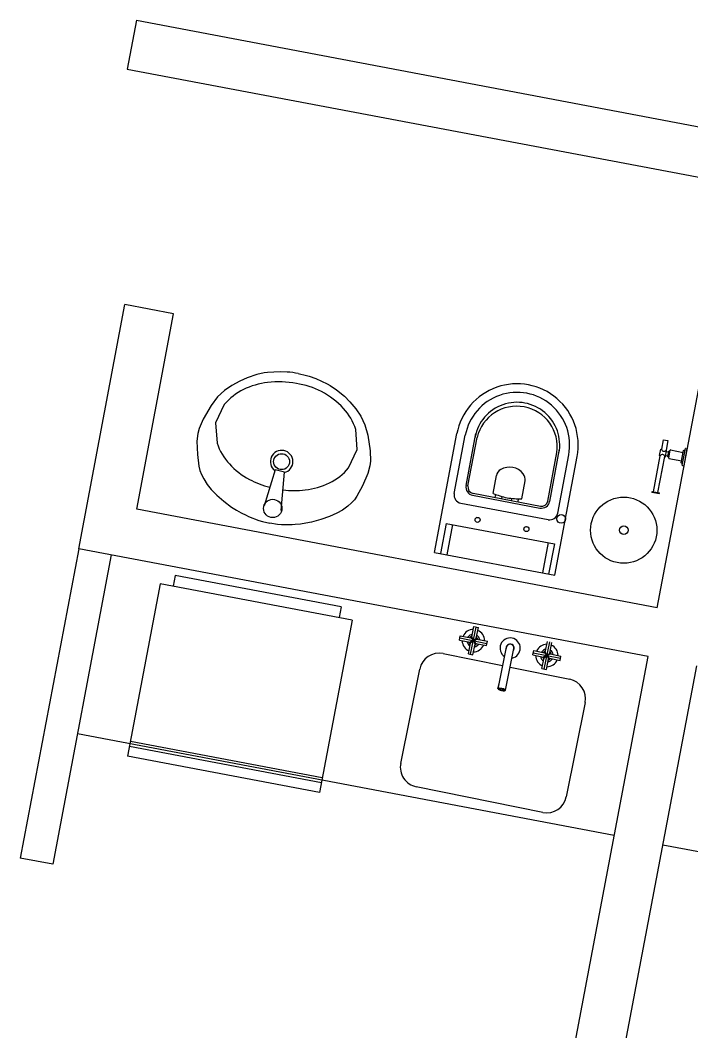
# Model space of a CAD drawing. Header units: inches. Extents: x -18604 to 2753, y -9056 to 3482.
# Drawn here: x -1060.7 to -857.9, y -4356.8 to -4051.5 of the extents above; entities that cross this region are included whole.
import ezdxf

# ---------------------------------------------------------------- set-up
doc = ezdxf.new("R2010")
doc.units = ezdxf.units.IN
doc.linetypes.add('CONTINU', pattern=[0])
for name, color, linetype in [('Linha Fina', 253, 'Continuous'), ('MOVEIS', 2, 'Continuous'), ('Parede', 6, 'Continuous'), ('Parede Baixo', 4, 'Continuous')]:
    doc.layers.add(name, color=color, linetype=linetype)

msp = doc.modelspace()

# ---------------------------------------------------------------- linework, layer by layer
at = {"layer": 'Linha Fina'}
for p, q in [((-866.48, -4178.13, -1754.51), (-867.03, -4181.02, -1754.51)), ((-865.11, -4178.39, -1754.51), (-865.65, -4181.28, -1754.51)), ((-865.11, -4178.39, -1754.51), (-865.65, -4181.28, -1754.51)), ((-867.59, -4182.9, -1754.51), (-867.24, -4181.03, -1754.51)), ((-867.18, -4180.99, -1754.51), (-867.03, -4181.02, -1754.51)), ((-865.82, -4183.23, -1754.51), (-865.47, -4181.37, -1754.51)), ((-865.7, -4182.87, -1754.51), (-865.06, -4183, -1754.51)), ((-865.65, -4181.28, -1754.51), (-865.51, -4181.31, -1754.51)), ((-865.49, -4181.74, -1754.51), (-864.85, -4181.87, -1754.51)), ((-865.11, -4183.27, -1754.51), (-864.8, -4181.6, -1754.51)), ((-864.84, -4183.72, -1754.51), (-864.38, -4181.27, -1754.51)), ((-864.74, -4181.56, -1754.51), (-864.49, -4181.6, -1754.51)), ((-864.32, -4181.23, -1754.51), (-860.44, -4181.96, -1754.51)), ((-861.03, -4185.11, -1754.51), (-860.33, -4181.37, -1754.51)), ((-860.76, -4185.82, -1754.51), (-859.81, -4180.81, -1754.51)), ((-860.27, -4181.33, -1754.51), (-859.98, -4181.39, -1754.51)), ((-860.18, -4185.98, -1754.51), (-859.22, -4180.87, -1754.51)), ((-859.76, -4180.77, -1754.51), (-859.22, -4180.87, -1754.51)), ((-869.45, -4193.83, -1754.51), (-867.4, -4182.99, -1754.51)), ((-868.08, -4194.09, -1754.51), (-866.03, -4183.25, -1754.51)), ((-867.55, -4182.96, -1754.51), (-867.4, -4182.99, -1754.51)), ((-866.03, -4183.25, -1754.51), (-865.88, -4183.27, -1754.51)), ((-865.08, -4183.32, -1754.51), (-864.83, -4183.37, -1754.51)), ((-864.8, -4183.78, -1754.51), (-860.92, -4184.52, -1754.51)), ((-860.99, -4185.16, -1754.51), (-860.7, -4185.22, -1754.51)), ((-860.72, -4185.88, -1754.51), (-860.18, -4185.98, -1754.51)), ((-866.93, -4188, -1754.51), (-866.71, -4186.87, -1754.51)), ((-869.93, -4193.97, -1754.51), (-869.88, -4193.75, -1754.51)), ((-869.93, -4193.97, -1754.51), (-867.64, -4194.4, -1754.51)), ((-869.88, -4193.75, -1754.51), (-867.6, -4194.18, -1754.51)), ((-867.64, -4194.4, -1754.51), (-867.6, -4194.18, -1754.51)), ((-922.02, -4201.8, -1754.51), (-922.86, -4201.64, -1754.51)), ((-907.28, -4204.59, -1754.51), (-908.13, -4204.43, -1754.51))]:
    msp.add_line(p, q, dxfattribs=at)
at = {"layer": 'Linha Fina', "linetype": 'CONTINU'}
for p in [(-866.48, -4178.13, -1754.51), (-865.21, -4178.37, -1754.51)]:
    msp.add_line(p, (-865.11, -4178.39, -1754.51), dxfattribs=at)
at = {"layer": 'Linha Fina', "color": 253, "lineweight": 0}
for p, q in [((-869.45, -4193.83, -1754.51), (-869.04, -4191.67, -1754.51)), ((-867.67, -4191.93, -1754.51), (-868.08, -4194.09, -1754.51)), ((-869.93, -4193.97, -1754.51), (-869.88, -4193.75, -1754.51)), ((-867.64, -4194.4, -1754.51), (-869.93, -4193.97, -1754.51)), ((-869.88, -4193.75, -1754.51), (-869.45, -4193.83, -1754.51)), ((-868.08, -4194.09, -1754.51), (-867.6, -4194.18, -1754.51)), ((-867.6, -4194.18, -1754.51), (-867.64, -4194.4, -1754.51))]:
    msp.add_line(p, q, dxfattribs=at)
at = {"layer": 'Linha Fina'}
for radius in [10, 1.31]:
    msp.add_circle((-878.42, -4205.45, -1754.51), radius, dxfattribs=at)
for centre, radius, start, end in [((-867.54, -4182.91, -1754.51), 0.05, 169.2862, 259.2862), ((-866.76, -4183.35, -1754.51), 0.74, 8.212, 150.3605), ((-867.19, -4181.04, -1754.51), 0.05, 79.2862, 169.2862), ((-866.3, -4180.91, -1754.51), 0.74, 188.212, 330.3605), ((-865.71, -4182.92, -1754.51), 0.05, 79.2862, 169.2862), ((-865.48, -4181.7, -1754.51), 0.05, 169.2862, 259.2862), ((-865.52, -4181.36, -1754.51), 0.05, 349.2862, 79.2862), ((-864.75, -4181.6, -1754.51), 0.05, 79.2862, 169.2862), ((-864.5, -4181.65, -1754.51), 0.05, 349.2862, 79.2862), ((-864.33, -4181.28, -1754.51), 0.05, 79.2862, 169.2862), ((-860.28, -4181.38, -1754.51), 0.05, 79.2862, 169.2862), ((-859.97, -4181.34, -1754.51), 0.05, 259.2862, 349.2862), ((-859.77, -4180.82, -1754.51), 0.05, 79.2862, 169.2862), ((-865.87, -4183.22, -1754.51), 0.05, 259.2862, 349.2862), ((-865.06, -4183.27, -1754.51), 0.05, 169.2862, 259.2862), ((-864.79, -4183.73, -1754.51), 0.05, 169.2862, 259.2862), ((-864.82, -4183.32, -1754.51), 0.05, 259.2862, 349.2862), ((-860.99, -4185.12, -1754.51), 0.05, 169.2862, 259.2862), ((-860.71, -4185.83, -1754.51), 0.05, 169.2862, 259.2862), ((-860.71, -4185.27, -1754.51), 0.05, 349.2862, 79.2862)]:
    msp.add_arc(centre, radius, start, end, dxfattribs=at)
at = {"layer": 'MOVEIS'}
for p, q in [((-935.61, -4212.17, -1754.51), (-928.83, -4176.31, -1754.51)), ((-929.6, -4194.37, -1754.51), (-926.27, -4176.79, -1754.51)), ((-926.05, -4191.99, -1754.51), (-923.07, -4176.24, -1754.51)), ((-925.46, -4192.1, -1754.51), (-922.69, -4177.47, -1754.51)), ((-901.38, -4196.66, -1754.51), (-898.61, -4182.02, -1754.51)), ((-900.79, -4196.77, -1754.51), (-897.81, -4181.02, -1754.51)), ((-898.35, -4200.28, -1754.51), (-895.03, -4182.7, -1754.51)), ((-899.26, -4219.05, -1754.51), (-892.47, -4183.18, -1754.51)), ((-983.7, -4187.23, -1754.51), (-987.06, -4198.07, -1754.51)), ((-980.9, -4187.89, -1754.51), (-983.7, -4187.23, -1754.51)), ((-981.86, -4199.46, -1754.51), (-980.9, -4187.89, -1754.51)), ((-917.89, -4194.34, -1754.51), (-916.87, -4188.96, -1754.51)), ((-909.24, -4195.97, -1754.51), (-908.22, -4190.59, -1754.51)), ((-924.05, -4194.91, -1754.51), (-903.71, -4198.76, -1754.51)), ((-923.94, -4194.32, -1754.51), (-903.6, -4198.17, -1754.51)), ((-917.21, -4195.6, -1754.51), (-917.04, -4194.67, -1754.51)), ((-927.61, -4197.29, -1754.51), (-901.28, -4202.27, -1754.51)), ((-915.25, -4195.97, -1754.51), (-915.12, -4195.3, -1754.51)), ((-912.3, -4196.53, -1754.51), (-912.17, -4195.85, -1754.51)), ((-910.33, -4196.9, -1754.51), (-910.16, -4195.97, -1754.51)), ((-932.04, -4203.38, -1754.51), (-933.77, -4212.52, -1754.51)), ((-932.04, -4203.38, -1754.51), (-899.38, -4209.56, -1754.51)), ((-930.15, -4203.74, -1754.51), (-931.88, -4212.88, -1754.51)), ((-901.26, -4209.2, -1754.51), (-902.99, -4218.34, -1754.51)), ((-899.38, -4209.56, -1754.51), (-901.11, -4218.7, -1754.51)), ((-935.61, -4212.17, -1754.51), (-899.26, -4219.05, -1754.51)), ((-1013.87, -4219.1, -1691.07), (-1014.49, -4222.34, -1691.07)), ((-963.76, -4228.58, -1691.07), (-1013.87, -4219.1, -1691.07)), ((-1018.42, -4221.6, -1691.07), (-1028.27, -4273.67, -1691.07)), ((-960.45, -4232.57, -1691.07), (-1018.42, -4221.6, -1691.07)), ((-963.76, -4228.58, -1691.07), (-964.38, -4231.82, -1691.07)), ((-960.45, -4232.57, -1691.07), (-970.3, -4284.64, -1691.07)), ((-924.66, -4242.9, -1754.51), (-923, -4234.68, -1754.51)), ((-924.31, -4237.76, -1754.51), (-923.66, -4234.55, -1754.51)), ((-923.66, -4234.55, -1754.51), (-922.33, -4234.81, -1754.51)), ((-922.98, -4238.03, -1754.51), (-922.33, -4234.81, -1754.51)), ((-928.07, -4238.62, -1754.51), (-927.8, -4237.29, -1754.51)), ((-927.8, -4237.29, -1754.51), (-924.58, -4237.94, -1754.51)), ((-924.31, -4237.76, -1754.51), (-923.83, -4238.79, -1754.51)), ((-928.07, -4238.62, -1754.51), (-924.85, -4239.27, -1754.51)), ((-927.93, -4237.96, -1754.51), (-919.72, -4239.62, -1754.51)), ((-925.32, -4242.76, -1754.51), (-924.67, -4239.54, -1754.51)), ((-924.84, -4239.27, -1754.51), (-924.85, -4239.27, -1754.51)), ((-924.83, -4239.26, -1754.51), (-924.84, -4239.27, -1754.51)), ((-924.81, -4239.25, -1754.51), (-924.83, -4239.26, -1754.51)), ((-924.78, -4239.24, -1754.51), (-924.81, -4239.25, -1754.51)), ((-924.75, -4239.23, -1754.51), (-924.78, -4239.24, -1754.51)), ((-924.71, -4239.21, -1754.51), (-924.75, -4239.23, -1754.51)), ((-924.7, -4239.2, -1754.51), (-924.71, -4239.21, -1754.51)), ((-924.71, -4239.21, -1754.51), (-924.71, -4239.21, -1754.51)), ((-924.69, -4239.2, -1754.51), (-924.7, -4239.2, -1754.51)), ((-924.65, -4239.18, -1754.51), (-924.69, -4239.2, -1754.51)), ((-924.67, -4239.54, -1754.51), (-922.98, -4238.03, -1754.51)), ((-924.6, -4239.16, -1754.51), (-924.65, -4239.18, -1754.51)), ((-924.55, -4239.13, -1754.51), (-924.6, -4239.16, -1754.51)), ((-924.58, -4237.94, -1754.51), (-923.83, -4238.79, -1754.51)), ((-924.54, -4239.13, -1754.51), (-924.55, -4239.13, -1754.51)), ((-924.55, -4239.13, -1754.51), (-924.55, -4239.13, -1754.51)), ((-924.48, -4239.1, -1754.51), (-924.54, -4239.13, -1754.51)), ((-924.54, -4239.13, -1754.51), (-924.54, -4239.13, -1754.51)), ((-924.42, -4239.07, -1754.51), (-924.48, -4239.1, -1754.51)), ((-924.36, -4239.04, -1754.51), (-924.42, -4239.07, -1754.51)), ((-924.35, -4239.04, -1754.51), (-924.36, -4239.04, -1754.51)), ((-924.34, -4239.03, -1754.51), (-924.35, -4239.03, -1754.51)), ((-924.35, -4239.03, -1754.51), (-924.35, -4239.04, -1754.51)), ((-924.28, -4239.01, -1754.51), (-924.34, -4239.03, -1754.51)), ((-924.23, -4238.98, -1754.51), (-924.28, -4239.01, -1754.51)), ((-924.17, -4238.95, -1754.51), (-924.23, -4238.98, -1754.51)), ((-924.15, -4238.94, -1754.51), (-924.17, -4238.95, -1754.51)), ((-924.12, -4238.93, -1754.51), (-924.15, -4238.94, -1754.51)), ((-924.09, -4238.91, -1754.51), (-924.12, -4238.93, -1754.51)), ((-924, -4238.87, -1754.51), (-924.09, -4238.91, -1754.51)), ((-923.92, -4238.83, -1754.51), (-924, -4238.87, -1754.51)), ((-923.99, -4243.03, -1754.51), (-923.34, -4239.81, -1754.51)), ((-923.83, -4238.79, -1754.51), (-923.92, -4238.83, -1754.51)), ((-923.83, -4238.79, -1754.51), (-923.74, -4238.75, -1754.51)), ((-923.76, -4238.86, -1754.51), (-923.83, -4238.79, -1754.51)), ((-923.83, -4238.79, -1754.51), (-923.78, -4238.88, -1754.51)), ((-923.78, -4238.88, -1754.51), (-923.74, -4238.96, -1754.51)), ((-923.7, -4238.93, -1754.51), (-923.76, -4238.86, -1754.51)), ((-923.74, -4238.75, -1754.51), (-923.65, -4238.7, -1754.51)), ((-923.74, -4238.96, -1754.51), (-923.7, -4239.05, -1754.51)), ((-923.63, -4239.01, -1754.51), (-923.7, -4238.93, -1754.51)), ((-923.7, -4239.05, -1754.51), (-923.69, -4239.08, -1754.51)), ((-923.69, -4239.08, -1754.51), (-923.67, -4239.11, -1754.51)), ((-923.67, -4239.11, -1754.51), (-923.66, -4239.14, -1754.51)), ((-923.66, -4239.14, -1754.51), (-923.63, -4239.19, -1754.51)), ((-923.65, -4238.7, -1754.51), (-923.56, -4238.66, -1754.51)), ((-923.61, -4239.03, -1754.51), (-923.63, -4239.01, -1754.51)), ((-923.63, -4239.19, -1754.51), (-923.61, -4239.24, -1754.51)), ((-923.59, -4239.05, -1754.51), (-923.61, -4239.03, -1754.51)), ((-923.61, -4239.24, -1754.51), (-923.58, -4239.3, -1754.51)), ((-923.57, -4239.07, -1754.51), (-923.59, -4239.05, -1754.51)), ((-923.58, -4239.3, -1754.51), (-923.58, -4239.31, -1754.51)), ((-923.58, -4239.31, -1754.51), (-923.58, -4239.31, -1754.51)), ((-923.58, -4239.31, -1754.51), (-923.57, -4239.32, -1754.51)), ((-923.53, -4239.12, -1754.51), (-923.57, -4239.07, -1754.51)), ((-923.57, -4239.32, -1754.51), (-923.54, -4239.38, -1754.51)), ((-923.56, -4238.66, -1754.51), (-923.53, -4238.65, -1754.51)), ((-923.54, -4239.38, -1754.51), (-923.52, -4239.44, -1754.51)), ((-923.53, -4238.65, -1754.51), (-923.51, -4238.64, -1754.51)), ((-923.49, -4239.17, -1754.51), (-923.53, -4239.12, -1754.51)), ((-923.52, -4239.44, -1754.51), (-923.49, -4239.5, -1754.51)), ((-923.51, -4238.64, -1754.51), (-923.48, -4238.62, -1754.51)), ((-923.45, -4239.21, -1754.51), (-923.49, -4239.17, -1754.51)), ((-923.49, -4239.5, -1754.51), (-923.49, -4239.5, -1754.51)), ((-923.49, -4239.5, -1754.51), (-923.48, -4239.51, -1754.51)), ((-923.48, -4238.62, -1754.51), (-923.42, -4238.6, -1754.51)), ((-923.48, -4239.51, -1754.51), (-923.48, -4239.51, -1754.51)), ((-923.48, -4239.51, -1754.51), (-923.46, -4239.56, -1754.51)), ((-923.46, -4239.56, -1754.51), (-923.44, -4239.61, -1754.51)), ((-923.44, -4239.22, -1754.51), (-923.45, -4239.21, -1754.51)), ((-923.43, -4239.23, -1754.51), (-923.44, -4239.22, -1754.51)), ((-923.44, -4239.22, -1754.51), (-923.44, -4239.22, -1754.51)), ((-923.44, -4239.61, -1754.51), (-923.41, -4239.65, -1754.51)), ((-923.39, -4239.28, -1754.51), (-923.43, -4239.23, -1754.51)), ((-923.42, -4238.6, -1754.51), (-923.37, -4238.57, -1754.51)), ((-923.41, -4239.65, -1754.51), (-923.41, -4239.66, -1754.51)), ((-923.41, -4239.66, -1754.51), (-923.41, -4239.67, -1754.51)), ((-923.41, -4239.67, -1754.51), (-923.41, -4239.67, -1754.51)), ((-923.41, -4239.67, -1754.51), (-923.39, -4239.71, -1754.51)), ((-923.34, -4239.33, -1754.51), (-923.39, -4239.28, -1754.51)), ((-923.39, -4239.71, -1754.51), (-923.37, -4239.74, -1754.51)), ((-923.37, -4238.57, -1754.51), (-923.32, -4238.54, -1754.51)), ((-923.37, -4239.74, -1754.51), (-923.36, -4239.77, -1754.51)), ((-923.36, -4239.77, -1754.51), (-923.35, -4239.79, -1754.51)), ((-923.35, -4239.79, -1754.51), (-923.34, -4239.8, -1754.51)), ((-923.3, -4239.38, -1754.51), (-923.34, -4239.33, -1754.51)), ((-923.34, -4239.8, -1754.51), (-923.34, -4239.81, -1754.51)), ((-923.32, -4238.54, -1754.51), (-923.31, -4238.54, -1754.51)), ((-923.31, -4238.54, -1754.51), (-923.3, -4238.54, -1754.51)), ((-923.3, -4238.54, -1754.51), (-923.29, -4238.53, -1754.51)), ((-923.29, -4239.39, -1754.51), (-923.3, -4239.38, -1754.51)), ((-923.3, -4239.38, -1754.51), (-923.3, -4239.38, -1754.51)), ((-923.3, -4239.38, -1754.51), (-923.3, -4239.38, -1754.51)), ((-923.29, -4238.53, -1754.51), (-923.23, -4238.5, -1754.51)), ((-923.26, -4239.43, -1754.51), (-923.29, -4239.39, -1754.51)), ((-923.22, -4239.47, -1754.51), (-923.26, -4239.43, -1754.51)), ((-923.23, -4238.5, -1754.51), (-923.17, -4238.48, -1754.51)), ((-923.19, -4239.5, -1754.51), (-923.22, -4239.47, -1754.51)), ((-923.18, -4239.51, -1754.51), (-923.19, -4239.5, -1754.51)), ((-923.17, -4239.52, -1754.51), (-923.18, -4239.51, -1754.51)), ((-923.18, -4239.51, -1754.51), (-923.18, -4239.51, -1754.51)), ((-923.17, -4238.48, -1754.51), (-923.11, -4238.45, -1754.51)), ((-923.15, -4239.55, -1754.51), (-923.17, -4239.52, -1754.51)), ((-923.13, -4239.57, -1754.51), (-923.15, -4239.55, -1754.51)), ((-923.11, -4239.6, -1754.51), (-923.13, -4239.57, -1754.51)), ((-923.11, -4238.45, -1754.51), (-923.11, -4238.44, -1754.51)), ((-923.11, -4238.44, -1754.51), (-923.1, -4238.44, -1754.51)), ((-923.11, -4238.45, -1754.51), (-923.11, -4238.45, -1754.51)), ((-923.09, -4239.62, -1754.51), (-923.11, -4239.6, -1754.51)), ((-923.1, -4238.44, -1754.51), (-923.05, -4238.42, -1754.51)), ((-923.08, -4239.63, -1754.51), (-923.09, -4239.62, -1754.51)), ((-923.07, -4239.63, -1754.51), (-923.08, -4239.63, -1754.51)), ((-923.07, -4239.63, -1754.51), (-919.85, -4240.28, -1754.51)), ((-923.05, -4238.42, -1754.51), (-923.01, -4238.4, -1754.51)), ((-923.01, -4238.4, -1754.51), (-922.96, -4238.37, -1754.51)), ((-922.96, -4238.37, -1754.51), (-922.95, -4238.37, -1754.51)), ((-922.95, -4238.37, -1754.51), (-922.95, -4238.37, -1754.51)), ((-922.95, -4238.37, -1754.51), (-922.94, -4238.37, -1754.51)), ((-922.94, -4238.37, -1754.51), (-922.91, -4238.35, -1754.51)), ((-922.91, -4238.35, -1754.51), (-922.87, -4238.33, -1754.51)), ((-922.87, -4238.33, -1754.51), (-922.85, -4238.32, -1754.51)), ((-922.85, -4238.32, -1754.51), (-922.83, -4238.31, -1754.51)), ((-922.83, -4238.31, -1754.51), (-922.81, -4238.3, -1754.51)), ((-922.81, -4238.3, -1754.51), (-922.8, -4238.3, -1754.51)), ((-922.8, -4238.3, -1754.51), (-919.58, -4238.95, -1754.51)), ((-919.85, -4240.28, -1754.51), (-919.58, -4238.95, -1754.51)), ((-916.39, -4253.3, -1754.51), (-913.85, -4240.72, -1754.51)), ((-902.45, -4247.38, -1754.51), (-900.79, -4239.16, -1754.51)), ((-902.11, -4242.25, -1754.51), (-901.46, -4239.03, -1754.51)), ((-900.78, -4242.52, -1754.51), (-900.13, -4239.3, -1754.51)), ((-932.97, -4242.7, -1817.95), (-915, -4246.33, -1817.95)), ((-925.32, -4242.76, -1754.51), (-923.99, -4243.03, -1754.51)), ((-914.11, -4253.76, -1754.51), (-911.57, -4241.19, -1754.51)), ((-905.87, -4243.11, -1754.51), (-905.6, -4241.78, -1754.51)), ((-905.87, -4243.11, -1754.51), (-902.65, -4243.76, -1754.51)), ((-905.73, -4242.44, -1754.51), (-897.52, -4244.1, -1754.51)), ((-905.6, -4241.78, -1754.51), (-902.38, -4242.43, -1754.51)), ((-902.64, -4243.76, -1754.51), (-902.65, -4243.76, -1754.51)), ((-902.63, -4243.75, -1754.51), (-902.64, -4243.76, -1754.51)), ((-902.6, -4243.74, -1754.51), (-902.63, -4243.75, -1754.51)), ((-902.58, -4243.72, -1754.51), (-902.6, -4243.74, -1754.51)), ((-902.54, -4243.71, -1754.51), (-902.58, -4243.72, -1754.51)), ((-902.51, -4243.69, -1754.51), (-902.54, -4243.71, -1754.51)), ((-902.5, -4243.69, -1754.51), (-902.51, -4243.69, -1754.51)), ((-902.49, -4243.68, -1754.51), (-902.5, -4243.69, -1754.51)), ((-902.5, -4243.69, -1754.51), (-902.5, -4243.69, -1754.51)), ((-902.45, -4243.66, -1754.51), (-902.49, -4243.68, -1754.51)), ((-902.47, -4244.02, -1754.51), (-900.78, -4242.52, -1754.51)), ((-902.4, -4243.64, -1754.51), (-902.45, -4243.66, -1754.51)), ((-902.35, -4243.62, -1754.51), (-902.4, -4243.64, -1754.51)), ((-902.38, -4242.43, -1754.51), (-901.62, -4243.27, -1754.51)), ((-902.34, -4243.61, -1754.51), (-902.35, -4243.62, -1754.51)), ((-902.28, -4243.58, -1754.51), (-902.34, -4243.61, -1754.51)), ((-902.34, -4243.61, -1754.51), (-902.34, -4243.61, -1754.51)), ((-902.34, -4243.61, -1754.51), (-902.34, -4243.61, -1754.51)), ((-902.22, -4243.55, -1754.51), (-902.28, -4243.58, -1754.51)), ((-902.16, -4243.53, -1754.51), (-902.22, -4243.55, -1754.51)), ((-902.15, -4243.52, -1754.51), (-902.16, -4243.53, -1754.51)), ((-902.14, -4243.52, -1754.51), (-902.15, -4243.52, -1754.51)), ((-902.13, -4243.51, -1754.51), (-902.14, -4243.52, -1754.51)), ((-902.08, -4243.49, -1754.51), (-902.13, -4243.51, -1754.51)), ((-902.11, -4242.25, -1754.51), (-901.14, -4244.29, -1754.51)), ((-902.03, -4243.46, -1754.51), (-902.08, -4243.49, -1754.51)), ((-901.97, -4243.44, -1754.51), (-902.03, -4243.46, -1754.51)), ((-901.94, -4243.42, -1754.51), (-901.97, -4243.44, -1754.51)), ((-901.92, -4243.41, -1754.51), (-901.94, -4243.42, -1754.51)), ((-901.89, -4243.4, -1754.51), (-901.92, -4243.41, -1754.51)), ((-901.8, -4243.36, -1754.51), (-901.89, -4243.4, -1754.51)), ((-901.71, -4243.31, -1754.51), (-901.8, -4243.36, -1754.51)), ((-901.62, -4243.27, -1754.51), (-901.71, -4243.31, -1754.51)), ((-901.62, -4243.27, -1754.51), (-900.6, -4242.78, -1754.51)), ((-901.56, -4243.34, -1754.51), (-901.62, -4243.27, -1754.51)), ((-901.49, -4243.42, -1754.51), (-901.56, -4243.34, -1754.51)), ((-901.43, -4243.49, -1754.51), (-901.49, -4243.42, -1754.51)), ((-901.41, -4243.51, -1754.51), (-901.43, -4243.49, -1754.51)), ((-901.39, -4243.54, -1754.51), (-901.41, -4243.51, -1754.51)), ((-901.37, -4243.56, -1754.51), (-901.39, -4243.54, -1754.51)), ((-901.33, -4243.6, -1754.51), (-901.37, -4243.56, -1754.51)), ((-901.29, -4243.65, -1754.51), (-901.33, -4243.6, -1754.51)), ((-901.25, -4243.69, -1754.51), (-901.29, -4243.65, -1754.51)), ((-901.24, -4243.7, -1754.51), (-901.25, -4243.69, -1754.51)), ((-901.24, -4243.71, -1754.51), (-901.24, -4243.7, -1754.51)), ((-901.23, -4243.71, -1754.51), (-901.24, -4243.71, -1754.51)), ((-901.18, -4243.76, -1754.51), (-901.23, -4243.71, -1754.51)), ((-901.14, -4243.81, -1754.51), (-901.18, -4243.76, -1754.51)), ((-901.1, -4243.86, -1754.51), (-901.14, -4243.81, -1754.51)), ((-901.09, -4243.87, -1754.51), (-901.1, -4243.86, -1754.51)), ((-901.1, -4243.86, -1754.51), (-901.1, -4243.86, -1754.51)), ((-901.05, -4243.91, -1754.51), (-901.09, -4243.87, -1754.51)), ((-901.09, -4243.87, -1754.51), (-901.09, -4243.87, -1754.51)), ((-901.02, -4243.95, -1754.51), (-901.05, -4243.91, -1754.51)), ((-900.98, -4243.99, -1754.51), (-901.02, -4243.95, -1754.51)), ((-900.98, -4244, -1754.51), (-900.98, -4243.99, -1754.51)), ((-900.98, -4243.99, -1754.51), (-900.98, -4243.99, -1754.51)), ((-900.97, -4244, -1754.51), (-900.98, -4244, -1754.51)), ((-900.6, -4242.78, -1754.51), (-897.38, -4243.43, -1754.51)), ((-897.65, -4244.77, -1754.51), (-897.38, -4243.43, -1754.51)), ((-912.71, -4246.79, -1817.95), (-894.74, -4250.42, -1817.95)), ((-903.12, -4247.24, -1754.51), (-902.47, -4244.02, -1754.51)), ((-901.79, -4247.51, -1754.51), (-901.14, -4244.29, -1754.51)), ((-900.95, -4244.03, -1754.51), (-900.97, -4244, -1754.51)), ((-900.92, -4244.06, -1754.51), (-900.95, -4244.03, -1754.51)), ((-900.9, -4244.08, -1754.51), (-900.92, -4244.06, -1754.51)), ((-900.89, -4244.1, -1754.51), (-900.9, -4244.08, -1754.51)), ((-900.88, -4244.11, -1754.51), (-900.89, -4244.1, -1754.51)), ((-900.87, -4244.12, -1754.51), (-900.88, -4244.11, -1754.51)), ((-900.87, -4244.12, -1754.51), (-897.65, -4244.77, -1754.51)), ((-945.78, -4275.82, -1817.95), (-940.04, -4247.4, -1817.95)), ((-903.12, -4247.24, -1754.51), (-901.79, -4247.51, -1754.51)), ((-916.4, -4253.32, -1754.51), (-916.09, -4251.79, -1754.51)), ((-914.11, -4253.78, -1754.51), (-913.8, -4252.25, -1754.51)), ((-916.26, -4253.22, -1754.51), (-916.39, -4253.3, -1754.51)), ((-916.39, -4253.3, -1754.51), (-916.36, -4253.43, -1754.51)), ((-916.36, -4253.43, -1754.51), (-916.15, -4253.58, -1754.51)), ((-915.99, -4253.18, -1754.51), (-916.26, -4253.22, -1754.51)), ((-916.17, -4253.41, -1754.51), (-916.13, -4253.31, -1754.51)), ((-916.04, -4253.54, -1754.51), (-916.17, -4253.41, -1754.51)), ((-916.15, -4253.58, -1754.51), (-915.79, -4253.73, -1754.51)), ((-916.13, -4253.31, -1754.51), (-915.92, -4253.25, -1754.51)), ((-915.73, -4253.68, -1754.51), (-916.04, -4253.54, -1754.51)), ((-915.62, -4253.19, -1754.51), (-915.99, -4253.18, -1754.51)), ((-915.92, -4253.25, -1754.51), (-915.59, -4253.26, -1754.51)), ((-915.79, -4253.73, -1754.51), (-915.31, -4253.85, -1754.51)), ((-915.3, -4253.79, -1754.51), (-915.73, -4253.68, -1754.51)), ((-915.19, -4253.26, -1754.51), (-915.62, -4253.19, -1754.51)), ((-915.59, -4253.26, -1754.51), (-915.21, -4253.31, -1754.51)), ((-915.31, -4253.85, -1754.51), (-914.83, -4253.92, -1754.51)), ((-914.86, -4253.85, -1754.51), (-915.3, -4253.79, -1754.51)), ((-915.21, -4253.31, -1754.51), (-914.83, -4253.41, -1754.51)), ((-914.78, -4253.36, -1754.51), (-915.19, -4253.26, -1754.51)), ((-914.52, -4253.84, -1754.51), (-914.86, -4253.85, -1754.51)), ((-914.83, -4253.41, -1754.51), (-914.53, -4253.54, -1754.51)), ((-914.83, -4253.92, -1754.51), (-914.44, -4253.92, -1754.51)), ((-914.43, -4253.49, -1754.51), (-914.78, -4253.36, -1754.51)), ((-914.53, -4253.54, -1754.51), (-914.35, -4253.66, -1754.51)), ((-914.35, -4253.77, -1754.51), (-914.52, -4253.84, -1754.51)), ((-914.44, -4253.92, -1754.51), (-914.19, -4253.87, -1754.51)), ((-914.2, -4253.63, -1754.51), (-914.43, -4253.49, -1754.51)), ((-914.35, -4253.66, -1754.51), (-914.35, -4253.77, -1754.51)), ((-914.11, -4253.76, -1754.51), (-914.2, -4253.63, -1754.51)), ((-914.19, -4253.87, -1754.51), (-914.11, -4253.76, -1754.51)), ((-890.05, -4257.49, -1817.95), (-895.79, -4285.92, -1817.95)), ((-881.31, -4297.63, -1754.51), (-1043.43, -4266.96, -1754.51)), ((-969.74, -4281.69, -1691.07), (-1027.71, -4270.73, -1691.07)), ((-969.46, -4280.22, -1691.07), (-1027.43, -4269.25, -1691.07)), ((-970.3, -4284.64, -1691.07), (-1028.27, -4273.67, -1691.07)), ((-902.86, -4290.61, -1817.95), (-941.09, -4282.89, -1817.95)), ((-866.57, -4300.42, -1754.51), (-704.44, -4331.09, -1754.51))]:
    msp.add_line(p, q, dxfattribs=at)
for points in [[(-976.72, -4158.15, 0.021013), (-980.06, -4157.7), (-982.2, -4157.65), (-985.97, -4157.86), (-986.97, -4157.97), (-989.27, -4158.48), (-992.19, -4159.46), (-994.37, -4160.42), (-996.81, -4161.76), (-999, -4163.3), (-1001.06, -4165.21), (-1003.07, -4167.77), (-1005.42, -4171.96), (-1006.65, -4174.79), (-1007.08, -4176.23), (-1007.34, -4178.55), (-1007.18, -4182.64), (-1006.74, -4186.09), (-1006.43, -4187.41), (-1005.94, -4188.66), (-1005.26, -4189.99), (-1004.19, -4191.67), (-1003.01, -4193.15), (-1001.3, -4194.92), (-999.19, -4196.72), (-996.85, -4198.47), (-995.4, -4199.4), (-993.95, -4200.21), (-992.46, -4200.95), (-991.71, -4201.28), (-988.66, -4202.49), (-987.53, -4202.85), (-985.27, -4203.35)], [(-976.72, -4158.15, -0.021013), (-973.44, -4158.96), (-971.44, -4159.69), (-968.01, -4161.26), (-967.12, -4161.73), (-965.15, -4163.04), (-962.8, -4165.02), (-961.12, -4166.71), (-959.33, -4168.85), (-957.86, -4171.08), (-956.64, -4173.61), (-955.71, -4176.73), (-955.05, -4181.49), (-954.94, -4184.58), (-955.06, -4186.07), (-955.67, -4188.32), (-957.31, -4192.08), (-958.98, -4195.13), (-959.75, -4196.24), (-960.67, -4197.23), (-961.79, -4198.22), (-963.39, -4199.39), (-965.03, -4200.34), (-967.27, -4201.36), (-969.9, -4202.27), (-972.71, -4203.03), (-974.4, -4203.37), (-976.04, -4203.6), (-977.7, -4203.75), (-978.52, -4203.78), (-981.8, -4203.78), (-982.99, -4203.71), (-985.27, -4203.35)]]:
    msp.add_lwpolyline(points, format="xyb", dxfattribs=at)
at = {"layer": 'MOVEIS', "elevation": -1754.51}
for points in [[(-958.91, -4181.13), (-959.33, -4175.03, 0.106201), (-963.05, -4168.72, 0.085317), (-969.72, -4163.59, 0.090539), (-977.29, -4161.2, 0.074778), (-985.96, -4160.88, 0.085317), (-993.28, -4163, 0.106201), (-999.05, -4167.51), (-1001.67, -4173.04), (-1001.26, -4179.15, 0.106201), (-997.53, -4185.46, 0.085317), (-991.49, -4190.1, 0.056769), (-985.34, -4192.51, 0.074778)], [(-981.35, -4193.27, 0.057807), (-974.62, -4193.3, 0.085317), (-967.3, -4191.18, 0.106201), (-961.53, -4186.66), (-958.91, -4181.13)]]:
    msp.add_lwpolyline(points, format="xyb", dxfattribs=at)
at = {"layer": 'MOVEIS'}
for centre, radius in [((-981.74, -4184.76, -1754.51), 2.41), ((-984.42, -4198.89, -1754.51), 2.77), ((-897.33, -4202.05, -1754.51), 1.31), ((-922.56, -4202.33, -1754.51), 0.75), ((-907.82, -4205.11, -1754.51), 0.75)]:
    msp.add_circle(centre, radius, dxfattribs=at)
for centre, radius, start, end in [((-910.65, -4179.75, -1754.51), 18.5, 349.2862, 169.2862), ((-910.65, -4179.75, -1754.51), 15.9, 349.2862, 169.2862), ((-910.65, -4179.75, -1754.51), 12.9, 349.2862, 169.2862), ((-910.75, -4180.29, -1754.51), 12.26, 351.8868, 166.6857), ((-981.74, -4184.76, -1754.51), 3.41, 283.9987, 233.2782), ((-914.22, -4189.46, -1754.51), 2.7, 120.1185, 169.2862), ((-912.91, -4191.71, -1754.51), 5.3, 38.454, 120.1185), ((-910.88, -4190.09, -1754.51), 2.7, 349.2862, 38.454), ((-923.59, -4192.46, -1754.51), 2.5, 169.2862, 259.2862), ((-927.14, -4194.84, -1754.51), 2.5, 169.2862, 259.2862), ((-923.59, -4192.46, -1754.51), 1.9, 169.2862, 259.2862), ((-908.52, -4171.78, -1754.51), 24.42, 247.4532, 257.8598), ((-909.72, -4171.56, -1754.51), 24.42, 260.7127, 271.1193), ((-903.25, -4196.3, -1754.51), 2.5, 259.2862, 349.2862), ((-903.25, -4196.3, -1754.51), 1.9, 259.2862, 349.2862), ((-900.81, -4199.82, -1754.51), 2.5, 259.2862, 349.2862), ((-923.83, -4238.79, -1754.51), 3.38, 90.1967, 156.9674), ((-923.83, -4238.79, -1754.51), 1.93, 99.1837, 147.9798), ((-923.83, -4238.79, -1754.51), 1.39, 107.7743, 139.386), ((-923.83, -4238.79, -1754.51), 1.36, 108.5786, 138.5822), ((-924.54, -4237.72, -1754.51), 0.226, 258.5581, 348.6074), ((-923.83, -4238.79, -1754.51), 1.36, 18.5843, 48.5785), ((-923.83, -4238.79, -1754.51), 1.39, 17.7801, 49.3819), ((-923.83, -4238.79, -1754.51), 1.93, 9.1874, 57.9765), ((-923.83, -4238.79, -1754.51), 3.38, 0.1987, 66.9658), ((-923.83, -4238.79, -1754.51), 3.38, 180.198, 246.9693), ((-923.83, -4238.79, -1754.51), 1.93, 189.1852, 237.9824), ((-923.83, -4238.79, -1754.51), 1.39, 197.7786, 229.3916), ((-923.83, -4238.79, -1754.51), 1.36, 198.582, 228.5877), ((-924.89, -4239.5, -1754.51), 0.226, 348.5592, 78.6085), ((-923.83, -4238.79, -1754.51), 3.38, 270.2003, 336.968), ((-923.83, -4238.79, -1754.51), 1.93, 279.1896, 327.9797), ((-923.83, -4238.79, -1754.51), 1.39, 287.7842, 319.3874), ((-923.83, -4238.79, -1754.51), 1.36, 288.588, 318.5844), ((-923.12, -4239.85, -1754.51), 0.226, 78.5578, 168.6092), ((-922.76, -4238.08, -1754.51), 0.226, 168.5574, 258.6084), ((-912.73, -4241.03, -1754.51), 3.06, 281.0157, 236.1504), ((-912.73, -4241.03, -1754.51), 1.22, 331.1354, 186.0307), ((-912.73, -4241.03, -1754.51), 1.17, 352.3134, 164.8527), ((-901.62, -4243.27, -1754.51), 3.38, 90.1967, 156.9674), ((-901.62, -4243.27, -1754.51), 3.38, 0.1986, 66.9657), ((-934.16, -4248.58, -1817.95), 6, 78.583, 168.583), ((-901.62, -4243.27, -1754.51), 3.38, 180.1981, 246.9694), ((-901.62, -4243.27, -1754.51), 1.93, 189.1864, 237.9831), ((-901.62, -4243.27, -1754.51), 1.93, 99.183, 147.9786), ((-901.62, -4243.27, -1754.51), 1.39, 197.7787, 229.3916), ((-901.62, -4243.27, -1754.51), 1.36, 198.582, 228.5877), ((-901.62, -4243.27, -1754.51), 1.39, 107.7743, 139.386), ((-902.69, -4243.98, -1754.51), 0.226, 348.5581, 78.6087), ((-901.62, -4243.27, -1754.51), 1.36, 108.5785, 138.5821), ((-902.33, -4242.2, -1754.51), 0.226, 258.5581, 348.6076), ((-900.56, -4242.56, -1754.51), 0.226, 168.5576, 258.6091), ((-901.62, -4243.27, -1754.51), 1.39, 17.7801, 49.3819), ((-901.62, -4243.27, -1754.51), 1.36, 18.5843, 48.5784), ((-901.62, -4243.27, -1754.51), 1.93, 9.1862, 57.9758), ((-901.62, -4243.27, -1754.51), 3.38, 270.2004, 336.968), ((-901.62, -4243.27, -1754.51), 1.93, 279.1903, 327.9809), ((-901.62, -4243.27, -1754.51), 1.39, 287.7844, 319.3874), ((-901.62, -4243.27, -1754.51), 1.36, 288.5878, 318.5843), ((-900.92, -4244.34, -1754.51), 0.226, 78.5574, 168.6081), ((-895.93, -4256.3, -1817.95), 6, 348.583, 78.583), ((-939.9, -4277.01, -1817.95), 6, 168.583, 258.583), ((-901.67, -4284.73, -1817.95), 6, 258.583, 348.583)]:
    msp.add_arc(centre, radius, start, end, dxfattribs=at)
at = {"layer": 'Parede'}
for p, q in [((-1025.57, -4051.52, -1754.51), (-1028.36, -4066.26, -1754.51)), ((-1025.57, -4051.52, -1754.51), (-642.37, -4124.02, -1754.51)), ((-1028.36, -4066.26, -1754.51), (-844.13, -4101.12, -1754.51)), ((-868.29, -4228.85, -1754.51), (-844.13, -4101.12, -1754.51)), ((-1043.03, -4211.05, -1754.51), (-1029.09, -4137.36, -1754.51)), ((-1014.35, -4140.15, -1754.51), (-1029.09, -4137.36, -1754.51)), ((-1025.5, -4199.1, -1754.51), (-1014.35, -4140.15, -1754.51)), ((-868.29, -4228.85, -1754.51), (-1025.5, -4199.1, -1754.51)), ((-871.08, -4243.59, -1754.51), (-1043.03, -4211.05, -1754.51))]:
    msp.add_line(p, q, dxfattribs=at)
at = {"layer": 'Parede Baixo'}
for p, q in [((-1043.03, -4211.05, -1754.51), (-1060.69, -4304.4, -1754.51)), ((-1033.21, -4212.91, -1754.51), (-1050.87, -4306.26, -1754.51)), ((-971.47, -4774.17, -1754.51), (-871.08, -4243.59, -1754.51)), ((-956.73, -4776.96, -1754.51), (-856.34, -4246.38, -1754.51)), ((-1050.87, -4306.26, -1754.51), (-1060.69, -4304.4, -1754.51))]:
    msp.add_line(p, q, dxfattribs=at)

doc.saveas('drawing.dxf')
